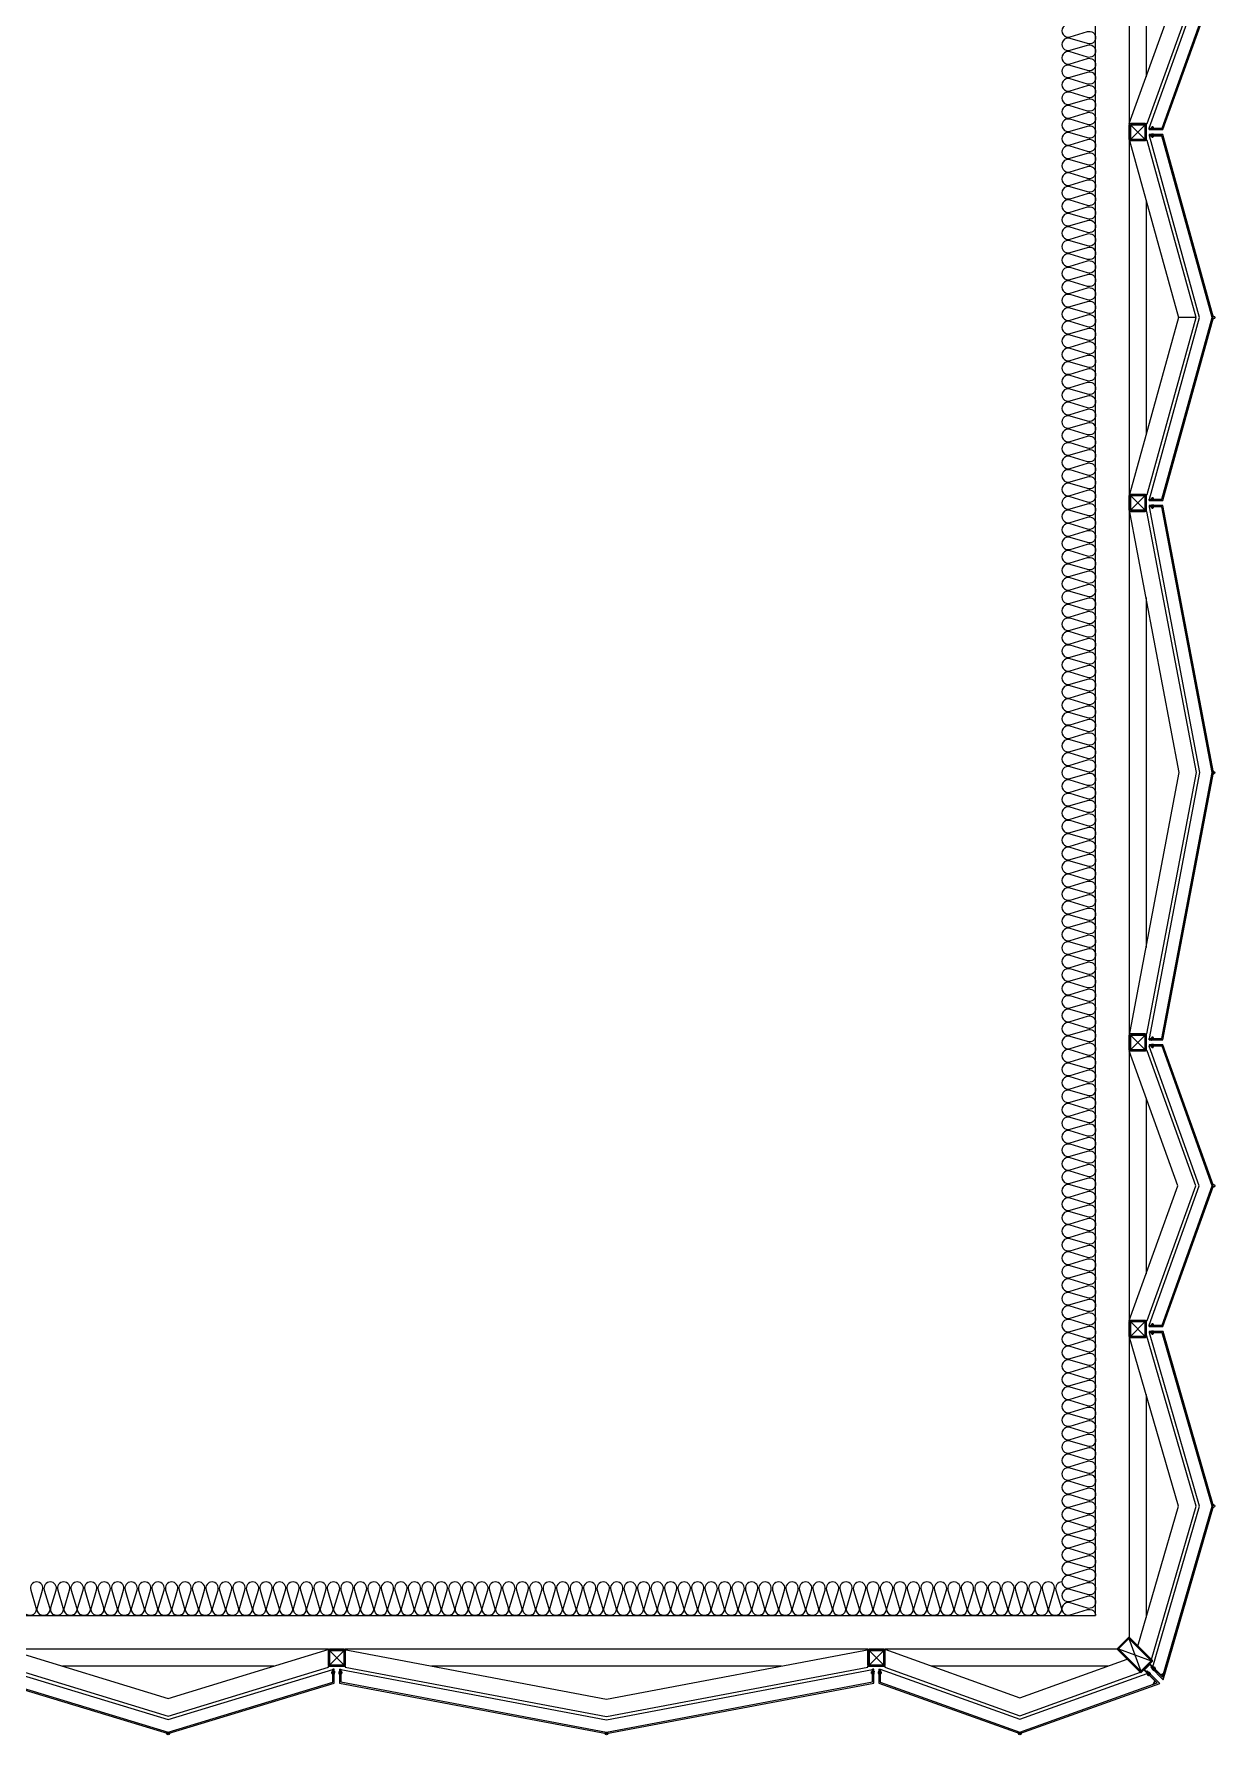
# Model space of a CAD drawing. Header units: millimetres. Extents: x -95754 to 177808, y 34455 to 149960.
# Drawn here: x 174306 to 177808, y 106751 to 111796 of the extents above; entities that cross this region are included whole.
import ezdxf

# ---------------------------------------------------------------- set-up
doc = ezdxf.new("R2010")
doc.units = ezdxf.units.MM
doc.header["$LTSCALE"] = 300
doc.linetypes.add('HID', pattern=[2.8, 1.8, -1])
for name, color, linetype in [('6FIN', 6, 'Continuous'), ('A-ELE', 7, 'Continuous'), ('A-하지철물', 55, 'Continuous'), ('alucobond', 4, 'Continuous'), ('ISL', 251, 'Continuous'), ('mold', 4, 'Continuous'), ('SHEET', 6, 'Continuous')]:
    doc.layers.add(name, color=color, linetype=linetype)
doc.layers.add('PIPE', color=3, linetype='Continuous', lineweight=5)

# ---------------------------------------------------------------- blocks, each defined once
blk = doc.blocks.new('EX-850-1')
at = {"layer": '6FIN', "elevation": 0}
for points in [[(3.2, 204.1), (46.8, 204.1, 0.414214), (50, 207.3), (50, 250.9, 0.414214), (46.8, 254.1), (3.2, 254.1, 0.414214), (0, 250.9), (0, 207.3, 0.414214)], [(896.8, 204.1), (853.2, 204.1, -0.414214), (850, 207.3), (850, 250.9, -0.414214), (853.2, 254.1), (896.8, 254.1, -0.414214), (900, 250.9), (900, 207.3, -0.414214)]]:
    blk.add_lwpolyline(points, format="xyb", close=True, dxfattribs=at)
at = {"layer": 'A-하지철물'}
for p, q in [((850, 254.1), (50, 254.1)), ((710.9, 204.1), (189.1, 204.1))]:
    blk.add_line(p, q, dxfattribs=at)
at = {"layer": 'A-하지철물', "elevation": 0}
for points in [[(49.9, 254.1), (450, 110.3), (850.1, 254.1)], [(50, 204.1), (50, 200.9), (450, 57.2), (850, 200.9), (850, 204.1)]]:
    blk.add_lwpolyline(points, dxfattribs=at)
at = {"layer": 'A-하지철물'}
blk.add_circle((450, 4.1), 4.07, dxfattribs=at)
at = {"layer": 'alucobond', "color": 251, "linetype": 'HID', "ltscale": 10}
for p, q in [((30.2, 185.1), (41.5, 185.1)), ((31.5, 182.4), (31.5, 187.8)), ((31.5, 186.6), (39.5, 186.6)), ((31.5, 183.6), (39.5, 183.6)), ((32, 189.3), (32.5, 189.3)), ((32, 180.9), (32.5, 180.9)), ((32.5, 180.9), (32.5, 189.3)), ((38, 182.7), (38, 187.4)), ((39.5, 182.7), (39.5, 187.4)), ((869.8, 185.1), (858.5, 185.1)), ((860.5, 182.7), (860.5, 187.4)), ((868.5, 186.6), (860.5, 186.6)), ((868.5, 183.6), (860.5, 183.6)), ((862, 182.7), (862, 187.4)), ((867.5, 180.9), (867.5, 189.3)), ((868, 189.3), (867.5, 189.3)), ((868, 180.9), (867.5, 180.9)), ((868.5, 182.4), (868.5, 187.8))]:
    blk.add_line(p, q, dxfattribs=at)
at = {"layer": 'alucobond'}
for p, q in [((32.5, 195.1), (36.5, 195.1)), ((867.5, 195.1), (863.5, 195.1))]:
    blk.add_line(p, q, dxfattribs=at)
at = {"layer": 'alucobond', "color": 251, "linetype": 'HID', "ltscale": 10}
for points in [[(32, 189.3), (31.5, 187.8)], [(32, 180.9), (31.5, 182.4)], [(868, 189.3), (868.5, 187.8)], [(868, 180.9), (868.5, 182.4)]]:
    blk.add_lwpolyline(points, dxfattribs=at)
at = {"layer": 'alucobond', "elevation": 0}
for points in [[(32.5, 195.1), (32.5, 154.1), (450, 4.1), (867.5, 154.1), (867.5, 195.1)], [(36.5, 195.1), (36.5, 156.9), (450, 8.3), (863.5, 156.9), (863.5, 195.1)]]:
    blk.add_lwpolyline(points, dxfattribs=at)
at = {"layer": 'alucobond', "color": 251, "linetype": 'HID', "ltscale": 10, "elevation": 0}
blk.add_lwpolyline([(36.5, 195.1), (450, 46.6), (863.5, 195.1)], dxfattribs=at)
at = {"layer": 'alucobond', "color": 251, "linetype": 'HID', "ltscale": 10}
for points in [[(39.5, 186.6, -0.666667), (39.5, 183.6, -1.5)], [(860.5, 186.6, 0.666667), (860.5, 183.6, 1.5)]]:
    blk.add_lwpolyline(points, format="xyb", dxfattribs=at)
for centre, start, end in [((38.7, 187.4), 0, 180), ((38.7, 182.7), 180, 0), ((861.3, 187.4), 0, 180), ((861.3, 182.7), 180, 0)]:
    blk.add_arc(centre, 0.75, start, end, dxfattribs=at)
at = {"layer": 'mold', "color": 4}
for points in [[(25, 204.1), (25, 202.6)], [(875, 204.1), (875, 202.6)]]:
    blk.add_lwpolyline(points, dxfattribs=at)
at = {"layer": 'SHEET', "color": 8}
for p, q in [((46.8, 250.9), (3.2, 207.3)), ((3.2, 250.9), (46.8, 207.3)), ((853.2, 250.9), (896.8, 207.3)), ((896.8, 250.9), (853.2, 207.3))]:
    blk.add_line(p, q, dxfattribs=at)
at = {"layer": 'SHEET', "color": 8, "elevation": 0}
for points in [[(3.2, 207.3), (46.8, 207.3), (46.8, 250.9), (3.2, 250.9)], [(896.8, 207.3), (853.2, 207.3), (853.2, 250.9), (896.8, 250.9)]]:
    blk.add_lwpolyline(points, close=True, dxfattribs=at)
blk = doc.blocks.new('EX-1100')
at = {"layer": '6FIN', "elevation": 0}
for points in [[(3.2, 204.1), (46.8, 204.1, 0.414214), (50, 207.3), (50, 250.9, 0.414214), (46.8, 254.1), (3.2, 254.1, 0.414214), (0, 250.9), (0, 207.3, 0.414214)], [(1146.8, 204.1), (1103.2, 204.1, -0.414214), (1100, 207.3), (1100, 250.9, -0.414214), (1103.2, 254.1), (1146.8, 254.1, -0.414214), (1150, 250.9), (1150, 207.3, -0.414214)]]:
    blk.add_lwpolyline(points, format="xyb", close=True, dxfattribs=at)
at = {"layer": 'A-하지철물'}
for p, q in [((1100, 254.1), (50, 254.1)), ((923.1, 204.1), (226.9, 204.1)), ((575, 55.9), (575, 107.8))]:
    blk.add_line(p, q, dxfattribs=at)
at = {"layer": 'A-하지철물', "elevation": 0}
blk.add_lwpolyline([(1100, 201.1), (1100, 253), (575, 107.8), (50, 253), (50, 201.1), (575, 55.9)], close=True, dxfattribs=at)
at = {"layer": 'A-하지철물'}
blk.add_circle((575, 4.1), 4.07, dxfattribs=at)
at = {"layer": 'alucobond', "color": 251, "linetype": 'HID', "ltscale": 10}
for p, q in [((30.2, 185.1), (41.5, 185.1)), ((31.5, 182.4), (31.5, 187.8)), ((31.5, 186.6), (39.5, 186.6)), ((31.5, 183.6), (39.5, 183.6)), ((32, 189.3), (32.5, 189.3)), ((32, 180.9), (32.5, 180.9)), ((32.5, 180.9), (32.5, 189.3)), ((38, 182.7), (38, 187.4)), ((39.5, 182.7), (39.5, 187.4)), ((1119.8, 185.1), (1108.5, 185.1)), ((1110.5, 182.7), (1110.5, 187.4)), ((1118.5, 186.6), (1110.5, 186.6)), ((1118.5, 183.6), (1110.5, 183.6)), ((1112, 182.7), (1112, 187.4)), ((1117.5, 180.9), (1117.5, 189.3)), ((1118, 189.3), (1117.5, 189.3)), ((1118, 180.9), (1117.5, 180.9)), ((1118.5, 182.4), (1118.5, 187.8))]:
    blk.add_line(p, q, dxfattribs=at)
at = {"layer": 'alucobond'}
for p, q in [((32.5, 195.1), (36.5, 195.1)), ((1117.5, 195.1), (1113.5, 195.1))]:
    blk.add_line(p, q, dxfattribs=at)
at = {"layer": 'alucobond', "color": 251, "linetype": 'HID', "ltscale": 10, "elevation": 0}
for points in [[(32, 189.3), (31.5, 187.8)], [(32, 180.9), (31.5, 182.4)], [(36.5, 194.5), (575, 45.6), (1113.5, 194.5)], [(1118, 189.3), (1118.5, 187.8)], [(1118, 180.9), (1118.5, 182.4)]]:
    blk.add_lwpolyline(points, dxfattribs=at)
at = {"layer": 'alucobond', "elevation": 0}
for points in [[(32.5, 195.1), (32.5, 154.1), (575, 4.1), (1117.5, 154.1), (1117.5, 195.1)], [(36.5, 195.1), (36.5, 157.1), (575, 8.2), (1113.5, 157.1), (1113.5, 195.1)], [(1113.5, 195.1), (1113.5, 157.2)]]:
    blk.add_lwpolyline(points, dxfattribs=at)
at = {"layer": 'alucobond', "color": 251, "linetype": 'HID', "ltscale": 10, "elevation": 0}
for points in [[(39.5, 186.6, -0.666667), (39.5, 183.6, -1.5)], [(1110.5, 186.6, 0.666667), (1110.5, 183.6, 1.5)]]:
    blk.add_lwpolyline(points, format="xyb", dxfattribs=at)
at = {"layer": 'alucobond', "color": 251, "linetype": 'HID', "ltscale": 10}
for centre, start, end in [((38.7, 187.4), 0, 180), ((38.7, 182.7), 180, 0), ((1111.3, 187.4), 0, 180), ((1111.3, 182.7), 180, 0)]:
    blk.add_arc(centre, 0.75, start, end, dxfattribs=at)
at = {"layer": 'mold', "color": 4, "elevation": 0}
for points in [[(25, 204.1), (25, 202.6)], [(1125, 204.1), (1125, 202.6)]]:
    blk.add_lwpolyline(points, dxfattribs=at)
at = {"layer": 'SHEET', "color": 8}
for p, q in [((46.8, 250.9), (3.2, 207.3)), ((3.2, 250.9), (46.8, 207.3)), ((1103.2, 250.9), (1146.8, 207.3)), ((1146.8, 250.9), (1103.2, 207.3))]:
    blk.add_line(p, q, dxfattribs=at)
at = {"layer": 'SHEET', "color": 8, "elevation": 0}
for points in [[(3.2, 207.3), (46.8, 207.3), (46.8, 250.9), (3.2, 250.9)], [(1146.8, 207.3), (1103.2, 207.3), (1103.2, 250.9), (1146.8, 250.9)]]:
    blk.add_lwpolyline(points, close=True, dxfattribs=at)
blk = doc.blocks.new('EX-1600')
at = {"layer": '6FIN', "elevation": 0}
for points in [[(3.2, 204.1), (46.8, 204.1, 0.414214), (50, 207.3), (50, 250.9, 0.414214), (46.8, 254.1), (3.2, 254.1, 0.414214), (0, 250.9), (0, 207.3, 0.414214)], [(1646.8, 204.1), (1603.2, 204.1, -0.414214), (1600, 207.3), (1600, 250.9, -0.414214), (1603.2, 254.1), (1646.8, 254.1, -0.414214), (1650, 250.9), (1650, 207.3, -0.414214)]]:
    blk.add_lwpolyline(points, format="xyb", close=True, dxfattribs=at)
at = {"layer": 'A-하지철물'}
for p, q in [((1600, 254.1), (50, 254.1)), ((1344, 204.1), (306, 204.1))]:
    blk.add_line(p, q, dxfattribs=at)
at = {"layer": 'A-하지철물', "elevation": 0}
for points in [[(41.9, 254.1), (825, 105.8), (1608.1, 254.1)], [(50, 204.1), (50, 201.6), (825, 55), (1600, 201.6), (1600, 204.1)]]:
    blk.add_lwpolyline(points, dxfattribs=at)
at = {"layer": 'A-하지철물'}
blk.add_circle((825, 4.1), 4.07, dxfattribs=at)
at = {"layer": 'alucobond', "color": 251, "linetype": 'HID', "ltscale": 10}
for p, q in [((30.2, 185.1), (41.5, 185.1)), ((31.5, 182.4), (31.5, 187.8)), ((31.5, 186.6), (39.5, 186.6)), ((31.5, 183.6), (39.5, 183.6)), ((32, 189.3), (32.5, 189.3)), ((32, 180.9), (32.5, 180.9)), ((32.5, 180.9), (32.5, 189.3)), ((38, 182.7), (38, 187.4)), ((39.5, 182.7), (39.5, 187.4)), ((1619.8, 185.1), (1608.5, 185.1)), ((1610.5, 182.7), (1610.5, 187.4)), ((1618.5, 186.6), (1610.5, 186.6)), ((1618.5, 183.6), (1610.5, 183.6)), ((1612, 182.7), (1612, 187.4)), ((1617.5, 180.9), (1617.5, 189.3)), ((1618, 189.3), (1617.5, 189.3)), ((1618, 180.9), (1617.5, 180.9)), ((1618.5, 182.4), (1618.5, 187.8))]:
    blk.add_line(p, q, dxfattribs=at)
at = {"layer": 'alucobond'}
for p, q in [((32.5, 195.1), (36.5, 195.1)), ((1617.5, 195.1), (1613.5, 195.1))]:
    blk.add_line(p, q, dxfattribs=at)
at = {"layer": 'alucobond', "color": 251, "linetype": 'HID', "ltscale": 10}
for points in [[(32, 189.3), (31.5, 187.8)], [(32, 180.9), (31.5, 182.4)]]:
    blk.add_lwpolyline(points, dxfattribs=at)
at = {"layer": 'alucobond', "elevation": 0}
for points in [[(32.5, 195.1), (32.5, 154.1), (825, 4.1), (1617.5, 154.1), (1617.5, 195.1)], [(36.5, 195.1), (36.5, 157.4), (825, 8.1), (1613.5, 157.4), (1613.5, 195.1)]]:
    blk.add_lwpolyline(points, dxfattribs=at)
at = {"layer": 'alucobond', "color": 251, "linetype": 'HID', "ltscale": 10, "elevation": 0}
for points in [[(36.5, 194), (825, 44.8), (1613.5, 194)], [(1618, 189.3), (1618.5, 187.8)], [(1618, 180.9), (1618.5, 182.4)]]:
    blk.add_lwpolyline(points, dxfattribs=at)
at = {"layer": 'alucobond', "color": 251, "linetype": 'HID', "ltscale": 10}
blk.add_lwpolyline([(39.5, 186.6, -0.666667), (39.5, 183.6, -1.5)], format="xyb", dxfattribs=at)
at = {"layer": 'alucobond', "color": 251, "linetype": 'HID', "ltscale": 10, "elevation": 0}
blk.add_lwpolyline([(1610.5, 186.6, 0.666667), (1610.5, 183.6, 1.5)], format="xyb", dxfattribs=at)
at = {"layer": 'alucobond', "color": 251, "linetype": 'HID', "ltscale": 10}
for centre, start, end in [((38.7, 187.4), 0, 180), ((38.7, 182.7), 180, 0), ((1611.3, 187.4), 0, 180), ((1611.3, 182.7), 180, 0)]:
    blk.add_arc(centre, 0.75, start, end, dxfattribs=at)
at = {"layer": 'mold', "color": 4}
blk.add_lwpolyline([(25, 204.1), (25, 202.6)], dxfattribs=at)
at = {"layer": 'mold', "color": 4, "elevation": 0}
blk.add_lwpolyline([(1625, 204.1), (1625, 202.6)], dxfattribs=at)
at = {"layer": 'SHEET', "color": 8}
for p, q in [((46.8, 250.9), (3.2, 207.3)), ((3.2, 250.9), (46.8, 207.3)), ((1603.2, 250.9), (1646.8, 207.3)), ((1646.8, 250.9), (1603.2, 207.3))]:
    blk.add_line(p, q, dxfattribs=at)
at = {"layer": 'SHEET', "color": 8, "elevation": 0}
for points in [[(3.2, 207.3), (46.8, 207.3), (46.8, 250.9), (3.2, 250.9)], [(1646.8, 207.3), (1603.2, 207.3), (1603.2, 250.9), (1646.8, 250.9)]]:
    blk.add_lwpolyline(points, close=True, dxfattribs=at)
blk = doc.blocks.new('A$C826ebeea')
at = {"layer": '6FIN', "elevation": 0}
for points in [[(825, 1225.9), (825, 1182.3, -0.414214), (821.8, 1179.1), (778.2, 1179.1, -0.414214), (775, 1182.3), (775, 1225.9, -0.414214), (778.2, 1229.1), (821.8, 1229.1, -0.414214)], [(3.2, 204.1), (46.8, 204.1, 0.414214), (50, 207.3), (50, 250.9, 0.414214), (46.8, 254.1), (3.2, 254.1, 0.414214), (0, 250.9), (0, 207.3, 0.414214)], [(842.3, 217.6), (811.4, 186.8, -0.414214), (806.9, 186.8), (740.7, 253, -0.414214), (740.7, 257.5), (771.5, 288.4, -0.414214), (776.1, 288.4), (842.3, 222.2, -0.414214)]]:
    blk.add_lwpolyline(points, format="xyb", close=True, dxfattribs=at)
at = {"layer": 'A-하지철물'}
for p, q in [((775, 1179.1), (775, 289.1)), ((825, 1009.9), (825, 348.3)), ((740, 254.1), (50, 254.1)), ((710.9, 204.1), (189.1, 204.1))]:
    blk.add_line(p, q, dxfattribs=at)
at = {"layer": 'A-하지철물', "elevation": 0}
for points in [[(800.5, 263.9), (920.9, 679.1), (775, 1182.4)], [(840.9, 223.5), (972.9, 679.1), (824.9, 1189.8)], [(49.9, 254.1), (450, 110.3), (768.8, 224.9)], [(50, 204.1), (50, 200.9), (450, 57.2), (808.4, 186)]]:
    blk.add_lwpolyline(points, dxfattribs=at)
at = {"layer": 'A-하지철물'}
for centre in [(1025, 679.1), (450, 4.1)]:
    blk.add_circle(centre, 4.07, dxfattribs=at)
at = {"layer": 'alucobond'}
for p, q in [((833.9, 1196.6), (833.9, 1192.6)), ((32.5, 195.1), (36.5, 195.1))]:
    blk.add_line(p, q, dxfattribs=at)
at = {"layer": 'alucobond', "color": 251, "linetype": 'HID', "ltscale": 10}
for p, q in [((839.8, 1197.1), (839.8, 1196.6)), ((848.2, 1196.6), (839.8, 1196.6)), ((846.7, 1197.6), (841.3, 1197.6)), ((846.4, 1191.1), (841.6, 1191.1)), ((846.4, 1189.6), (841.6, 1189.6)), ((842.5, 1197.6), (842.5, 1189.6)), ((844, 1198.9), (844, 1187.5)), ((845.5, 1197.6), (845.5, 1189.6)), ((848.2, 1197.1), (848.2, 1196.6)), ((30.2, 185.1), (41.5, 185.1)), ((31.5, 182.4), (31.5, 187.8)), ((31.5, 186.6), (39.5, 186.6)), ((31.5, 183.6), (39.5, 183.6)), ((32, 189.3), (32.5, 189.3)), ((32, 180.9), (32.5, 180.9)), ((32.5, 180.9), (32.5, 189.3)), ((38, 182.7), (38, 187.4)), ((39.5, 182.7), (39.5, 187.4)), ((831.7, 176.9), (828.4, 180.2)), ((836.6, 185.1), (828.6, 177.1)), ((834.6, 185.3), (829, 179.6)), ((832.8, 177.9), (829.4, 181.3)), ((836.7, 183.1), (831.1, 177.5)), ((832.4, 186.8), (832, 186.5)), ((837.9, 180.5), (832, 186.5)), ((837.6, 182.3), (833.8, 186.1)), ((838.3, 180.9), (837.9, 180.5)), ((842.3, 196.7), (842.6, 197.1)), ((848.6, 191.1), (842.6, 197.1)), ((846.8, 191.5), (843, 195.3)), ((843.8, 194.4), (849.5, 200.1)), ((844, 192.5), (852, 200.5)), ((845.9, 192.3), (851.6, 198)), ((851.1, 196.3), (847.8, 199.7)), ((848.2, 190.8), (848.6, 191.1)), ((852.2, 197.4), (848.9, 200.7))]:
    blk.add_line(p, q, dxfattribs=at)
at = {"layer": 'alucobond', "elevation": 0}
for points in [[(841.3, 204), (838.5, 201.2), (875.7, 164), (1025, 679.1), (875, 1196.6), (833.9, 1196.6)], [(841.3, 204), (873.7, 171.6), (1020.8, 679.1), (872, 1192.6), (833.9, 1192.6)], [(32.5, 195.1), (32.5, 154.1), (450, 4.1), (865.2, 153.2), (827.9, 190.6), (825, 187.8)], [(36.5, 195.1), (36.5, 156.9), (450, 8.3), (857.9, 154.9), (825, 187.8)]]:
    blk.add_lwpolyline(points, dxfattribs=at)
at = {"layer": 'alucobond', "color": 251, "linetype": 'HID', "ltscale": 10, "elevation": 0}
for points in [[(845.2, 202.3), (983.4, 679.1), (834.5, 1192.6)], [(839.8, 1197.1), (841.3, 1197.6)], [(848.2, 1197.1), (846.7, 1197.6)], [(32, 189.3), (31.5, 187.8)], [(32, 180.9), (31.5, 182.4)], [(36.5, 195.1), (450, 46.6), (828.2, 182.5)], [(832.4, 186.8), (833.8, 186.1)], [(838.3, 180.9), (837.6, 182.3)], [(842.3, 196.7), (843, 195.3)], [(848.2, 190.8), (846.8, 191.5)]]:
    blk.add_lwpolyline(points, dxfattribs=at)
for points in [[(842.5, 1189.6, 0.666667), (845.5, 1189.6, 1.5)], [(39.5, 186.6, -0.666667), (39.5, 183.6, -1.5)], [(829, 179.6, 0.666667), (831.1, 177.5, 1.5)], [(849.5, 200.1, -0.666667), (851.6, 198, -1.5)]]:
    blk.add_lwpolyline(points, format="xyb", dxfattribs=at)
at = {"layer": 'alucobond', "elevation": 0}
for points in [[(826.8, 202.2), (827.9, 201.2), (819.8, 193), (852.1, 160.7), (847, 149.9), (845.6, 150.5), (850.3, 160.4), (817.6, 193)], [(826.8, 202.2), (827.9, 201.2), (836, 209.3), (868.3, 177), (879.2, 182.1), (878.6, 183.5), (868.7, 178.8), (836, 211.4)]]:
    blk.add_lwpolyline(points, close=True, dxfattribs=at)
at = {"layer": 'alucobond', "color": 251, "linetype": 'HID', "ltscale": 10}
for centre, start, end in [((841.6, 1190.3), 90, 270), ((846.4, 1190.3), 270, 90), ((38.7, 187.4), 0, 180), ((38.7, 182.7), 180, 0), ((828.9, 180.7), 45, 225), ((832.2, 177.4), 225, 45), ((848.3, 200.2), 45, 225), ((851.7, 196.8), 225, 45)]:
    blk.add_arc(centre, 0.75, start, end, dxfattribs=at)
at = {"layer": 'mold', "color": 4, "elevation": 0}
for points in [[(825, 1204.1), (826.5, 1204.1)], [(25, 204.1), (25, 202.6)]]:
    blk.add_lwpolyline(points, dxfattribs=at)
at = {"layer": 'PIPE', "color": 1}
for p, q in [((743, 255.3), (840, 219.9)), ((743, 255.3), (840, 219.9)), ((773.8, 286.1), (809.2, 189.1)), ((773.8, 286.1), (809.2, 189.1)), ((806.9, 186.8), (809.2, 184.6)), ((811.4, 186.8), (809.2, 184.6))]:
    blk.add_line(p, q, dxfattribs=at)
at = {"layer": 'PIPE', "elevation": 0}
blk.add_lwpolyline([(811.4, 186.8), (842.3, 217.6, 0.414214), (842.3, 222.2), (776.1, 288.4, 0.414214), (771.5, 288.4), (740.7, 257.5, 0.414214), (740.7, 253), (806.9, 186.8, 0.414214)], format="xyb", close=True, dxfattribs=at)
blk.add_lwpolyline([(809.2, 189.1), (840, 219.9), (773.8, 286.1), (743, 255.3)], close=True, dxfattribs=at)
at = {"layer": 'SHEET', "color": 8}
for p, q in [((778.2, 1182.3), (821.8, 1225.9)), ((778.2, 1225.9), (821.8, 1182.3)), ((46.8, 250.9), (3.2, 207.3)), ((3.2, 250.9), (46.8, 207.3))]:
    blk.add_line(p, q, dxfattribs=at)
at = {"layer": 'SHEET', "color": 8, "elevation": 0}
for points in [[(821.8, 1225.9), (821.8, 1182.3), (778.2, 1182.3), (778.2, 1225.9)], [(840, 219.9), (809.2, 189.1), (743, 255.3), (773.8, 286.1)], [(3.2, 207.3), (46.8, 207.3), (46.8, 250.9), (3.2, 250.9)]]:
    blk.add_lwpolyline(points, close=True, dxfattribs=at)
blk = doc.blocks.new('EX-1000')
at = {"layer": '6FIN', "elevation": 0}
for points in [[(3.2, 204.1), (46.8, 204.1, 0.414214), (50, 207.3), (50, 250.9, 0.414214), (46.8, 254.1), (3.2, 254.1, 0.414214), (0, 250.9), (0, 207.3, 0.414214)], [(1046.8, 204.1), (1003.2, 204.1, -0.414214), (1000, 207.3), (1000, 250.9, -0.414214), (1003.2, 254.1), (1046.8, 254.1, -0.414214), (1050, 250.9), (1050, 207.3, -0.414214)]]:
    blk.add_lwpolyline(points, format="xyb", close=True, dxfattribs=at)
at = {"layer": 'A-하지철물'}
for p, q in [((1000, 254.1), (50, 254.1)), ((838.4, 204.1), (211.6, 204.1))]:
    blk.add_line(p, q, dxfattribs=at)
at = {"layer": 'A-하지철물', "elevation": 0}
for points in [[(47.4, 254.1), (525, 108.6), (1002.6, 254.1)], [(50, 204.1), (50, 201), (525, 56.3), (1000, 201), (1000, 204.1)]]:
    blk.add_lwpolyline(points, dxfattribs=at)
at = {"layer": 'A-하지철물'}
blk.add_circle((525, 4.1), 4.07, dxfattribs=at)
at = {"layer": 'alucobond', "color": 251, "linetype": 'HID', "ltscale": 10}
for p, q in [((30.2, 185.1), (41.5, 185.1)), ((31.5, 182.4), (31.5, 187.8)), ((31.5, 186.6), (39.5, 186.6)), ((31.5, 183.6), (39.5, 183.6)), ((32, 189.3), (32.5, 189.3)), ((32, 180.9), (32.5, 180.9)), ((32.5, 180.9), (32.5, 189.3)), ((38, 182.7), (38, 187.4)), ((39.5, 182.7), (39.5, 187.4)), ((1019.8, 185.1), (1008.5, 185.1)), ((1010.5, 182.7), (1010.5, 187.4)), ((1018.5, 186.6), (1010.5, 186.6)), ((1018.5, 183.6), (1010.5, 183.6)), ((1012, 182.7), (1012, 187.4)), ((1017.5, 180.9), (1017.5, 189.3)), ((1018, 189.3), (1017.5, 189.3)), ((1018, 180.9), (1017.5, 180.9)), ((1018.5, 182.4), (1018.5, 187.8))]:
    blk.add_line(p, q, dxfattribs=at)
at = {"layer": 'alucobond'}
for p, q in [((32.5, 195.1), (36.5, 195.1)), ((1017.5, 195.1), (1013.5, 195.1))]:
    blk.add_line(p, q, dxfattribs=at)
at = {"layer": 'alucobond', "color": 251, "linetype": 'HID', "ltscale": 10, "elevation": 0}
for points in [[(32, 189.3), (31.5, 187.8)], [(32, 180.9), (31.5, 182.4)], [(36.5, 194.7), (525, 45.9), (1013.5, 194.7)], [(1018, 189.3), (1018.5, 187.8)], [(1018, 180.9), (1018.5, 182.4)]]:
    blk.add_lwpolyline(points, dxfattribs=at)
at = {"layer": 'alucobond', "elevation": 0}
for points in [[(32.5, 195.1), (32.5, 154.1), (525, 4.1), (1017.5, 154.1), (1017.5, 195.1)], [(36.5, 195.1), (36.5, 157), (525, 8.3), (1013.5, 157), (1013.5, 195.1)], [(1013.5, 195.1), (1013.5, 157.2)]]:
    blk.add_lwpolyline(points, dxfattribs=at)
at = {"layer": 'alucobond', "color": 251, "linetype": 'HID', "ltscale": 10, "elevation": 0}
for points in [[(39.5, 186.6, -0.666667), (39.5, 183.6, -1.5)], [(1010.5, 186.6, 0.666667), (1010.5, 183.6, 1.5)]]:
    blk.add_lwpolyline(points, format="xyb", dxfattribs=at)
at = {"layer": 'alucobond', "color": 251, "linetype": 'HID', "ltscale": 10}
for centre, start, end in [((38.7, 187.4), 0, 180), ((38.7, 182.7), 180, 0), ((1011.3, 187.4), 0, 180), ((1011.3, 182.7), 180, 0)]:
    blk.add_arc(centre, 0.75, start, end, dxfattribs=at)
at = {"layer": 'mold', "color": 4, "elevation": 0}
for points in [[(25, 204.1), (25, 202.6)], [(1025, 204.1), (1025, 202.6)]]:
    blk.add_lwpolyline(points, dxfattribs=at)
at = {"layer": 'SHEET', "color": 8}
for p, q in [((46.8, 250.9), (3.2, 207.3)), ((3.2, 250.9), (46.8, 207.3)), ((1003.2, 250.9), (1046.8, 207.3)), ((1046.8, 250.9), (1003.2, 207.3))]:
    blk.add_line(p, q, dxfattribs=at)
at = {"layer": 'SHEET', "color": 8, "elevation": 0}
for points in [[(3.2, 207.3), (46.8, 207.3), (46.8, 250.9), (3.2, 250.9)], [(1046.8, 207.3), (1003.2, 207.3), (1003.2, 250.9), (1046.8, 250.9)]]:
    blk.add_lwpolyline(points, close=True, dxfattribs=at)

msp = doc.modelspace()

# ---------------------------------------------------------------- linework, layer by layer
at = {"layer": 'ISL', "elevation": 0}
msp.add_lwpolyline([(170653.6, 107105), (177453.6, 107105), (177453.6, 135425), (177353.6, 135425)], dxfattribs=at)
for points in [[(177377.8, 111822.7, 1.372593), (177377.8, 111787.3), (177429.3, 111802.7, -0.509267), (177453.6, 111785, -0.509267), (177429.3, 111767.3), (177377.8, 111782.7, 1.372593), (177377.8, 111747.3), (177429.3, 111762.7, -0.509267), (177453.6, 111745, -0.509267), (177429.3, 111727.3), (177377.8, 111742.7, 1.372593), (177377.8, 111707.3), (177429.3, 111722.7, -0.509267), (177453.6, 111705, -0.509267), (177429.3, 111687.3), (177377.8, 111702.7, 1.372593), (177377.8, 111667.3), (177429.3, 111682.7, -0.509267), (177453.6, 111665, -0.509267), (177429.3, 111647.3), (177377.8, 111662.7, 1.372593), (177377.8, 111627.3), (177429.3, 111642.7, -0.509267), (177453.6, 111625, -0.509267), (177429.3, 111607.3), (177377.8, 111622.7, 1.372593), (177377.8, 111587.3), (177429.3, 111602.7, -0.509267), (177453.6, 111585, -0.509267), (177429.3, 111567.3), (177377.8, 111582.7, 1.372593), (177377.8, 111547.3), (177429.3, 111562.7, -0.509267), (177453.6, 111545, -0.509267), (177429.3, 111527.3), (177377.8, 111542.7, 1.372593), (177377.8, 111507.3), (177429.3, 111522.7, -0.509267), (177453.6, 111505, -0.509267), (177429.3, 111487.3), (177377.8, 111502.7, 1.372593), (177377.8, 111467.3), (177429.3, 111482.7, -0.509267), (177453.6, 111465, -0.509267), (177429.3, 111447.3), (177377.8, 111462.7, 1.372593), (177377.8, 111427.3), (177429.3, 111442.7, -0.509267), (177453.6, 111425, -0.509267), (177429.3, 111407.3), (177377.8, 111422.7, 1.372593), (177377.8, 111387.3), (177429.3, 111402.7, -0.509267), (177453.6, 111385, -0.509267), (177429.3, 111367.3), (177377.8, 111382.7, 1.372593), (177377.8, 111347.3), (177429.3, 111362.7, -0.509267), (177453.6, 111345, -0.509267), (177429.3, 111327.3), (177377.8, 111342.7, 1.372593), (177377.8, 111307.3), (177429.3, 111322.7, -0.509267), (177453.6, 111305, -0.509267), (177429.3, 111287.3), (177377.8, 111302.7, 1.372593), (177377.8, 111267.3), (177429.3, 111282.7, -0.509267), (177453.6, 111265, -0.509267), (177429.3, 111247.3), (177377.8, 111262.7, 1.372593), (177377.8, 111227.3), (177429.3, 111242.7, -0.509267), (177453.6, 111225, -0.509267), (177429.3, 111207.3), (177377.8, 111222.7, 1.372593), (177377.8, 111187.3), (177429.3, 111202.7, -0.509267), (177453.6, 111185, -0.509267), (177429.3, 111167.3), (177377.8, 111182.7, 1.372593), (177377.8, 111147.3), (177429.3, 111162.7, -0.509267), (177453.6, 111145, -0.509267), (177429.3, 111127.3), (177377.8, 111142.7, 1.372593), (177377.8, 111107.3), (177429.3, 111122.7, -0.509267), (177453.6, 111105, -0.509267), (177429.3, 111087.3), (177377.8, 111102.7, 1.372593), (177377.8, 111067.3), (177429.3, 111082.7, -0.509267), (177453.6, 111065, -0.509267), (177429.3, 111047.3), (177377.8, 111062.7, 1.372593), (177377.8, 111027.3), (177429.3, 111042.7, -0.509267), (177453.6, 111025, -0.509267), (177429.3, 111007.3), (177377.8, 111022.7, 1.372593), (177377.8, 110987.3), (177429.3, 111002.7, -0.509267), (177453.6, 110985, -0.509267), (177429.3, 110967.3), (177377.8, 110982.7, 1.372593), (177377.8, 110947.3), (177429.3, 110962.7, -0.509267), (177453.6, 110945, -0.509267), (177429.3, 110927.3), (177377.8, 110942.7, 1.372593), (177377.8, 110907.3), (177429.3, 110922.7, -0.509267), (177453.6, 110905, -0.509267), (177429.3, 110887.3), (177377.8, 110902.7, 1.372593), (177377.8, 110867.3), (177429.3, 110882.7, -0.509267), (177453.6, 110865, -0.509267), (177429.3, 110847.3), (177377.8, 110862.7, 1.372593), (177377.8, 110827.3), (177429.3, 110842.7, -0.509267), (177453.6, 110825, -0.509267), (177429.3, 110807.3), (177377.8, 110822.7, 1.372593), (177377.8, 110787.3), (177429.3, 110802.7, -0.509267), (177453.6, 110785, -0.509267), (177429.3, 110767.3), (177377.8, 110782.7, 1.372593), (177377.8, 110747.3), (177429.3, 110762.7, -0.509267), (177453.6, 110745, -0.509267), (177429.3, 110727.3), (177377.8, 110742.7, 1.372593), (177377.8, 110707.3), (177429.3, 110722.7, -0.509267), (177453.6, 110705, -0.509267), (177429.3, 110687.3), (177377.8, 110702.7, 1.372593), (177377.8, 110667.3), (177429.3, 110682.7, -0.509267), (177453.6, 110665, -0.509267), (177429.3, 110647.3), (177377.8, 110662.7, 1.372593), (177377.8, 110627.3), (177429.3, 110642.7, -0.509267), (177453.6, 110625, -0.509267), (177429.3, 110607.3), (177377.8, 110622.7, 1.372593), (177377.8, 110587.3), (177429.3, 110602.7, -0.509267), (177453.6, 110585, -0.509267), (177429.3, 110567.3), (177377.8, 110582.7, 1.372593), (177377.8, 110547.3), (177429.3, 110562.7, -0.509267), (177453.6, 110545, -0.509267), (177429.3, 110527.3), (177377.8, 110542.7, 1.372593), (177377.8, 110507.3), (177429.3, 110522.7, -0.509267), (177453.6, 110505, -0.509267), (177429.3, 110487.3), (177377.8, 110502.7, 1.372593), (177377.8, 110467.3), (177429.3, 110482.7, -0.509267), (177453.6, 110465, -0.509267), (177429.3, 110447.3), (177377.8, 110462.7, 1.372593), (177377.8, 110427.3), (177429.3, 110442.7, -0.509267), (177453.6, 110425, -0.509267), (177429.3, 110407.3), (177377.8, 110422.7, 1.372593), (177377.8, 110387.3), (177429.3, 110402.7, -0.509267), (177453.6, 110385, -0.509267), (177429.3, 110367.3), (177377.8, 110382.7, 1.372593), (177377.8, 110347.3), (177429.3, 110362.7, -0.509267), (177453.6, 110345, -0.509267), (177429.3, 110327.3), (177377.8, 110342.7, 1.372593), (177377.8, 110307.3), (177429.3, 110322.7, -0.509267), (177453.6, 110305, -0.509267), (177429.3, 110287.3), (177377.8, 110302.7, 1.372593), (177377.8, 110267.3), (177429.3, 110282.7, -0.509267), (177453.6, 110265, -0.509267), (177429.3, 110247.3), (177377.8, 110262.7, 1.372593), (177377.8, 110227.3), (177429.3, 110242.7, -0.509267), (177453.6, 110225, -0.509267), (177429.3, 110207.3), (177377.8, 110222.7, 1.372593), (177377.8, 110187.3), (177429.3, 110202.7, -0.509267), (177453.6, 110185, -0.509267), (177429.3, 110167.3), (177377.8, 110182.7, 1.372593), (177377.8, 110147.3), (177429.3, 110162.7, -0.509267), (177453.6, 110145, -0.509267), (177429.3, 110127.3), (177377.8, 110142.7, 1.372593), (177377.8, 110107.3), (177429.3, 110122.7, -0.509267), (177453.6, 110105, -0.509267), (177429.3, 110087.3), (177377.8, 110102.7, 1.372593), (177377.8, 110067.3), (177429.3, 110082.7, -0.509267), (177453.6, 110065, -0.509267), (177429.3, 110047.3), (177377.8, 110062.7, 1.372593), (177377.8, 110027.3), (177429.3, 110042.7, -0.509267), (177453.6, 110025, -0.509267), (177429.3, 110007.3), (177377.8, 110022.7, 1.372593), (177377.8, 109987.3), (177429.3, 110002.7, -0.509267), (177453.6, 109985, -0.509267), (177429.3, 109967.3), (177377.8, 109982.7, 1.372593), (177377.8, 109947.3), (177429.3, 109962.7, -0.509267), (177453.6, 109945, -0.509267), (177429.3, 109927.3), (177377.8, 109942.7, 1.372593), (177377.8, 109907.3), (177429.3, 109922.7, -0.509267), (177453.6, 109905, -0.509267), (177429.3, 109887.3), (177377.8, 109902.7, 1.372593), (177377.8, 109867.3), (177429.3, 109882.7, -0.509267), (177453.6, 109865, -0.509267), (177429.3, 109847.3), (177377.8, 109862.7, 1.372593), (177377.8, 109827.3), (177429.3, 109842.7, -0.509267), (177453.6, 109825, -0.509267), (177429.3, 109807.3), (177377.8, 109822.7, 1.372593), (177377.8, 109787.3), (177429.3, 109802.7, -0.509267), (177453.6, 109785, -0.509267), (177429.3, 109767.3), (177377.8, 109782.7, 1.372593), (177377.8, 109747.3), (177429.3, 109762.7, -0.509267), (177453.6, 109745, -0.509267), (177429.3, 109727.3), (177377.8, 109742.7, 1.372593), (177377.8, 109707.3), (177429.3, 109722.7, -0.509267), (177453.6, 109705, -0.509267), (177429.3, 109687.3), (177377.8, 109702.7, 1.372593), (177377.8, 109667.3), (177429.3, 109682.7, -0.509267), (177453.6, 109665, -0.509267), (177429.3, 109647.3), (177377.8, 109662.7, 1.372593), (177377.8, 109627.3), (177429.3, 109642.7, -0.509267), (177453.6, 109625, -0.509267), (177429.3, 109607.3), (177377.8, 109622.7, 1.372593), (177377.8, 109587.3), (177429.3, 109602.7, -0.509267), (177453.6, 109585, -0.509267), (177429.3, 109567.3), (177377.8, 109582.7, 1.372593), (177377.8, 109547.3), (177429.3, 109562.7, -0.509267), (177453.6, 109545, -0.509267), (177429.3, 109527.3), (177377.8, 109542.7, 1.372593), (177377.8, 109507.3), (177429.3, 109522.7, -0.509267), (177453.6, 109505, -0.509267), (177429.3, 109487.3), (177377.8, 109502.7, 1.372593), (177377.8, 109467.3), (177429.3, 109482.7, -0.509267), (177453.6, 109465, -0.509267), (177429.3, 109447.3), (177377.8, 109462.7, 1.372593), (177377.8, 109427.3), (177429.3, 109442.7, -0.509267), (177453.6, 109425, -0.509267), (177429.3, 109407.3), (177377.8, 109422.7, 1.372593), (177377.8, 109387.3), (177429.3, 109402.7, -0.509267), (177453.6, 109385, -0.509267), (177429.3, 109367.3), (177377.8, 109382.7, 1.372593), (177377.8, 109347.3), (177429.3, 109362.7, -0.509267), (177453.6, 109345, -0.509267), (177429.3, 109327.3), (177377.8, 109342.7, 1.372593), (177377.8, 109307.3), (177429.3, 109322.7, -0.509267), (177453.6, 109305, -0.509267), (177429.3, 109287.3), (177377.8, 109302.7, 1.372593), (177377.8, 109267.3), (177429.3, 109282.7, -0.509267), (177453.6, 109265, -0.509267), (177429.3, 109247.3), (177377.8, 109262.7, 1.372593), (177377.8, 109227.3), (177429.3, 109242.7, -0.509267), (177453.6, 109225, -0.509267), (177429.3, 109207.3), (177377.8, 109222.7, 1.372593), (177377.8, 109187.3), (177429.3, 109202.7, -0.509267), (177453.6, 109185, -0.509267), (177429.3, 109167.3), (177377.8, 109182.7, 1.372593), (177377.8, 109147.3), (177429.3, 109162.7, -0.509267), (177453.6, 109145, -0.509267), (177429.3, 109127.3), (177377.8, 109142.7, 1.372593), (177377.8, 109107.3), (177429.3, 109122.7, -0.509267), (177453.6, 109105, -0.509267), (177429.3, 109087.3), (177377.8, 109102.7, 1.372593), (177377.8, 109067.3), (177429.3, 109082.7, -0.509267), (177453.6, 109065, -0.509267), (177429.3, 109047.3), (177377.8, 109062.7, 1.372593), (177377.8, 109027.3), (177429.3, 109042.7, -0.509267), (177453.6, 109025, -0.509267), (177429.3, 109007.3), (177377.8, 109022.7, 1.372593), (177377.8, 108987.3), (177429.3, 109002.7, -0.509267), (177453.6, 108985, -0.509267), (177429.3, 108967.3), (177377.8, 108982.7, 1.372593), (177377.8, 108947.3), (177429.3, 108962.7, -0.509267), (177453.6, 108945, -0.509267), (177429.3, 108927.3), (177377.8, 108942.7, 1.372593), (177377.8, 108907.3), (177429.3, 108922.7, -0.509267), (177453.6, 108905, -0.509267), (177429.3, 108887.3), (177377.8, 108902.7, 1.372593), (177377.8, 108867.3), (177429.3, 108882.7, -0.509267), (177453.6, 108865, -0.509267), (177429.3, 108847.3), (177377.8, 108862.7, 1.372593), (177377.8, 108827.3), (177429.3, 108842.7, -0.509267), (177453.6, 108825, -0.509267), (177429.3, 108807.3), (177377.8, 108822.7, 1.372593), (177377.8, 108787.3), (177429.3, 108802.7, -0.509267), (177453.6, 108785, -0.509267), (177429.3, 108767.3), (177377.8, 108782.7, 1.372593), (177377.8, 108747.3), (177429.3, 108762.7, -0.509267), (177453.6, 108745, -0.509267), (177429.3, 108727.3), (177377.8, 108742.7, 1.372593), (177377.8, 108707.3), (177429.3, 108722.7, -0.509267), (177453.6, 108705, -0.509267), (177429.3, 108687.3), (177377.8, 108702.7, 1.372593), (177377.8, 108667.3), (177429.3, 108682.7, -0.509267), (177453.6, 108665, -0.509267), (177429.3, 108647.3), (177377.8, 108662.7, 1.372593), (177377.8, 108627.3), (177429.3, 108642.7, -0.509267), (177453.6, 108625, -0.509267), (177429.3, 108607.3), (177377.8, 108622.7, 1.372593), (177377.8, 108587.3), (177429.3, 108602.7, -0.509267), (177453.6, 108585, -0.509267), (177429.3, 108567.3), (177377.8, 108582.7, 1.372593), (177377.8, 108547.3), (177429.3, 108562.7, -0.509267), (177453.6, 108545, -0.509267), (177429.3, 108527.3), (177377.8, 108542.7, 1.372593), (177377.8, 108507.3), (177429.3, 108522.7, -0.509267), (177453.6, 108505, -0.509267), (177429.3, 108487.3), (177377.8, 108502.7, 1.372593), (177377.8, 108467.3), (177429.3, 108482.7, -0.509267), (177453.6, 108465, -0.509267), (177429.3, 108447.3), (177377.8, 108462.7, 1.372593), (177377.8, 108427.3), (177429.3, 108442.7, -0.509267), (177453.6, 108425, -0.509267), (177429.3, 108407.3), (177377.8, 108422.7, 1.372593), (177377.8, 108387.3), (177429.3, 108402.7, -0.509267), (177453.6, 108385, -0.509267), (177429.3, 108367.3), (177377.8, 108382.7, 1.372593), (177377.8, 108347.3), (177429.3, 108362.7, -0.509267), (177453.6, 108345, -0.509267), (177429.3, 108327.3), (177377.8, 108342.7, 1.372593), (177377.8, 108307.3), (177429.3, 108322.7, -0.509267), (177453.6, 108305, -0.509267), (177429.3, 108287.3), (177377.8, 108302.7, 1.372593), (177377.8, 108267.3), (177429.3, 108282.7, -0.509267), (177453.6, 108265, -0.509267), (177429.3, 108247.3), (177377.8, 108262.7, 1.372593), (177377.8, 108227.3), (177429.3, 108242.7, -0.509267), (177453.6, 108225, -0.509267), (177429.3, 108207.3), (177377.8, 108222.7, 1.372593), (177377.8, 108187.3), (177429.3, 108202.7, -0.509267), (177453.6, 108185, -0.509267), (177429.3, 108167.3), (177377.8, 108182.7, 1.372593), (177377.8, 108147.3), (177429.3, 108162.7, -0.509267), (177453.6, 108145, -0.509267), (177429.3, 108127.3), (177377.8, 108142.7, 1.372593), (177377.8, 108107.3), (177429.3, 108122.7, -0.509267), (177453.6, 108105, -0.509267), (177429.3, 108087.3), (177377.8, 108102.7, 1.372593), (177377.8, 108067.3), (177429.3, 108082.7, -0.509267), (177453.6, 108065, -0.509267), (177429.3, 108047.3), (177377.8, 108062.7, 1.372593), (177377.8, 108027.3), (177429.3, 108042.7, -0.509267), (177453.6, 108025, -0.509267), (177429.3, 108007.3), (177377.8, 108022.7, 1.372593), (177377.8, 107987.3), (177429.3, 108002.7, -0.509267), (177453.6, 107985, -0.509267), (177429.3, 107967.3), (177377.8, 107982.7, 1.372593), (177377.8, 107947.3), (177429.3, 107962.7, -0.509267), (177453.6, 107945, -0.509267), (177429.3, 107927.3), (177377.8, 107942.7, 1.372593), (177377.8, 107907.3), (177429.3, 107922.7, -0.509267), (177453.6, 107905, -0.509267), (177429.3, 107887.3), (177377.8, 107902.7, 1.372593), (177377.8, 107867.3), (177429.3, 107882.7, -0.509267), (177453.6, 107865, -0.509267), (177429.3, 107847.3), (177377.8, 107862.7, 1.372593), (177377.8, 107827.3), (177429.3, 107842.7, -0.509267), (177453.6, 107825, -0.509267), (177429.3, 107807.3), (177377.8, 107822.7, 1.372593), (177377.8, 107787.3), (177429.3, 107802.7, -0.509267), (177453.6, 107785, -0.509267), (177429.3, 107767.3), (177377.8, 107782.7, 1.372593), (177377.8, 107747.3), (177429.3, 107762.7, -0.509267), (177453.6, 107745, -0.509267), (177429.3, 107727.3), (177377.8, 107742.7, 1.372593), (177377.8, 107707.3), (177429.3, 107722.7, -0.509267), (177453.6, 107705, -0.509267), (177429.3, 107687.3), (177377.8, 107702.7, 1.372593), (177377.8, 107667.3), (177429.3, 107682.7, -0.509267), (177453.6, 107665, -0.509267), (177429.3, 107647.3), (177377.8, 107662.7, 1.372593), (177377.8, 107627.3), (177429.3, 107642.7, -0.509267), (177453.6, 107625, -0.509267), (177429.3, 107607.3), (177377.8, 107622.7, 1.372593), (177377.8, 107587.3), (177429.3, 107602.7, -0.509267), (177453.6, 107585, -0.509267), (177429.3, 107567.3), (177377.8, 107582.7, 1.372593), (177377.8, 107547.3), (177429.3, 107562.7, -0.509267), (177453.6, 107545, -0.509267), (177429.3, 107527.3), (177377.8, 107542.7, 1.372593), (177377.8, 107507.3), (177429.3, 107522.7, -0.509267), (177453.6, 107505, -0.509267), (177429.3, 107487.3), (177377.8, 107502.7, 1.372593), (177377.8, 107467.3), (177429.3, 107482.7, -0.509267), (177453.6, 107465, -0.509267), (177429.3, 107447.3), (177377.8, 107462.7, 1.372593), (177377.8, 107427.3), (177429.3, 107442.7, -0.509267), (177453.6, 107425, -0.509267), (177429.3, 107407.3), (177377.8, 107422.7, 1.372593), (177377.8, 107387.3), (177429.3, 107402.7, -0.509267), (177453.6, 107385, -0.509267), (177429.3, 107367.3), (177377.8, 107382.7, 1.372593), (177377.8, 107347.3), (177429.3, 107362.7, -0.509267), (177453.6, 107345, -0.509267), (177429.3, 107327.3), (177377.8, 107342.7, 1.372593), (177377.8, 107307.3), (177429.3, 107322.7, -0.509267), (177453.6, 107305, -0.509267), (177429.3, 107287.3), (177377.8, 107302.7, 1.372593), (177377.8, 107267.3), (177429.3, 107282.7, -0.509267), (177453.6, 107265, -0.509267), (177429.3, 107247.3), (177377.8, 107262.7, 1.372593), (177377.8, 107227.3), (177429.3, 107242.7, -0.509267), (177453.6, 107225, -0.509267), (177429.3, 107207.3), (177377.8, 107222.7, 1.372593), (177377.8, 107187.3), (177429.3, 107202.7, -0.509267), (177453.6, 107185, -0.509267), (177429.3, 107167.3), (177377.8, 107182.7, 1.372593), (177377.8, 107147.3), (177429.3, 107162.7, -0.509267), (177453.6, 107145, -0.509267), (177429.3, 107127.3), (177377.8, 107142.7, 1.372593), (177377.8, 107107.3), (177429.3, 107122.7, -0.5087), (177453.6, 107105, -0.5087)], [(177353.6, 107205, 0.509267), (177335.9, 107180.8), (177351.2, 107129.3, -1.372593), (177315.9, 107129.3), (177331.2, 107180.8, 0.509267), (177313.6, 107205, 0.509267), (177295.9, 107180.8), (177311.2, 107129.3, -1.372593), (177275.9, 107129.3), (177291.2, 107180.8, 0.509267), (177273.6, 107205, 0.509267), (177255.9, 107180.8), (177271.2, 107129.3, -1.372593), (177235.9, 107129.3), (177251.2, 107180.8, 0.509267), (177233.6, 107205, 0.509267), (177215.9, 107180.8), (177231.2, 107129.3, -1.372593), (177195.9, 107129.3), (177211.2, 107180.8, 0.509267), (177193.6, 107205, 0.509267), (177175.9, 107180.8), (177191.2, 107129.3, -1.372593), (177155.9, 107129.3), (177171.2, 107180.8, 0.509267), (177153.6, 107205, 0.509267), (177135.9, 107180.8), (177151.2, 107129.3, -1.372593), (177115.9, 107129.3), (177131.2, 107180.8, 0.509267), (177113.6, 107205, 0.509267), (177095.9, 107180.8), (177111.2, 107129.3, -1.372593), (177075.9, 107129.3), (177091.2, 107180.8, 0.509267), (177073.6, 107205, 0.509267), (177055.9, 107180.8), (177071.2, 107129.3, -1.372593), (177035.9, 107129.3), (177051.2, 107180.8, 0.509267), (177033.6, 107205, 0.509267), (177015.9, 107180.8), (177031.2, 107129.3, -1.372593), (176995.9, 107129.3), (177011.2, 107180.8, 0.509267), (176993.6, 107205, 0.509267), (176975.9, 107180.8), (176991.2, 107129.3, -1.372593), (176955.9, 107129.3), (176971.2, 107180.8, 0.509267), (176953.6, 107205, 0.509267), (176935.9, 107180.8), (176951.2, 107129.3, -1.372593), (176915.9, 107129.3), (176931.2, 107180.8, 0.509267), (176913.6, 107205, 0.509267), (176895.9, 107180.8), (176911.2, 107129.3, -1.372593), (176875.9, 107129.3), (176891.2, 107180.8, 0.509267), (176873.6, 107205, 0.509267), (176855.9, 107180.8), (176871.2, 107129.3, -1.372593), (176835.9, 107129.3), (176851.2, 107180.8, 0.509267), (176833.6, 107205, 0.509267), (176815.9, 107180.8), (176831.2, 107129.3, -1.372593), (176795.9, 107129.3), (176811.2, 107180.8, 0.509267), (176793.6, 107205, 0.509267), (176775.9, 107180.8), (176791.2, 107129.3, -1.372593), (176755.9, 107129.3), (176771.2, 107180.8, 0.509267), (176753.6, 107205, 0.509267), (176735.9, 107180.8), (176751.2, 107129.3, -1.372593), (176715.9, 107129.3), (176731.2, 107180.8, 0.509267), (176713.6, 107205, 0.509267), (176695.9, 107180.8), (176711.2, 107129.3, -1.372593), (176675.9, 107129.3), (176691.2, 107180.8, 0.509267), (176673.6, 107205, 0.509267), (176655.9, 107180.8), (176671.2, 107129.3, -1.372593), (176635.9, 107129.3), (176651.2, 107180.8, 0.509267), (176633.6, 107205, 0.509267), (176615.9, 107180.8), (176631.2, 107129.3, -1.372593), (176595.9, 107129.3), (176611.2, 107180.8, 0.509267), (176593.6, 107205, 0.509267), (176575.9, 107180.8), (176591.2, 107129.3, -1.372593), (176555.9, 107129.3), (176571.2, 107180.8, 0.509267), (176553.6, 107205, 0.509267), (176535.9, 107180.8), (176551.2, 107129.3, -1.372593), (176515.9, 107129.3), (176531.2, 107180.8, 0.509267), (176513.6, 107205, 0.509267), (176495.9, 107180.8), (176511.2, 107129.3, -1.372593), (176475.9, 107129.3), (176491.2, 107180.8, 0.509267), (176473.6, 107205, 0.509267), (176455.9, 107180.8), (176471.2, 107129.3, -1.372593), (176435.9, 107129.3), (176451.2, 107180.8, 0.509267), (176433.6, 107205, 0.509267), (176415.9, 107180.8), (176431.2, 107129.3, -1.372593), (176395.9, 107129.3), (176411.2, 107180.8, 0.509267), (176393.6, 107205, 0.509267), (176375.9, 107180.8), (176391.2, 107129.3, -1.372593), (176355.9, 107129.3), (176371.2, 107180.8, 0.509267), (176353.6, 107205, 0.509267), (176335.9, 107180.8), (176351.2, 107129.3, -1.372593), (176315.9, 107129.3), (176331.2, 107180.8, 0.509267), (176313.6, 107205, 0.509267), (176295.9, 107180.8), (176311.2, 107129.3, -1.372593), (176275.9, 107129.3), (176291.2, 107180.8, 0.509267), (176273.6, 107205, 0.509267), (176255.9, 107180.8), (176271.2, 107129.3, -1.372593), (176235.9, 107129.3), (176251.2, 107180.8, 0.509267), (176233.6, 107205, 0.509267), (176215.9, 107180.8), (176231.2, 107129.3, -1.372593), (176195.9, 107129.3), (176211.2, 107180.8, 0.509267), (176193.6, 107205, 0.509267), (176175.9, 107180.8), (176191.2, 107129.3, -1.372593), (176155.9, 107129.3), (176171.2, 107180.8, 0.509267), (176153.6, 107205, 0.509267), (176135.9, 107180.8), (176151.2, 107129.3, -1.372593), (176115.9, 107129.3), (176131.2, 107180.8, 0.509267), (176113.6, 107205, 0.509267), (176095.9, 107180.8), (176111.2, 107129.3, -1.372593), (176075.9, 107129.3), (176091.2, 107180.8, 0.509267), (176073.6, 107205, 0.509267), (176055.9, 107180.8), (176071.2, 107129.3, -1.372593), (176035.9, 107129.3), (176051.2, 107180.8, 0.509267), (176033.6, 107205, 0.509267), (176015.9, 107180.8), (176031.2, 107129.3, -1.372593), (175995.9, 107129.3), (176011.2, 107180.8, 0.509267), (175993.6, 107205, 0.509267), (175975.9, 107180.8), (175991.2, 107129.3, -1.372593), (175955.9, 107129.3), (175971.2, 107180.8, 0.509267), (175953.6, 107205, 0.509267), (175935.9, 107180.8), (175951.2, 107129.3, -1.372593), (175915.9, 107129.3), (175931.2, 107180.8, 0.509267), (175913.6, 107205, 0.509267), (175895.9, 107180.8), (175911.2, 107129.3, -1.372593), (175875.9, 107129.3), (175891.2, 107180.8, 0.509267), (175873.6, 107205, 0.509267), (175855.9, 107180.8), (175871.2, 107129.3, -1.372593), (175835.9, 107129.3), (175851.2, 107180.8, 0.509267), (175833.6, 107205, 0.509267), (175815.9, 107180.8), (175831.2, 107129.3, -1.372593), (175795.9, 107129.3), (175811.2, 107180.8, 0.509267), (175793.6, 107205, 0.509267), (175775.9, 107180.8), (175791.2, 107129.3, -1.372593), (175755.9, 107129.3), (175771.2, 107180.8, 0.509267), (175753.6, 107205, 0.509267), (175735.9, 107180.8), (175751.2, 107129.3, -1.372593), (175715.9, 107129.3), (175731.2, 107180.8, 0.509267), (175713.6, 107205, 0.509267), (175695.9, 107180.8), (175711.2, 107129.3, -1.372593), (175675.9, 107129.3), (175691.2, 107180.8, 0.509267), (175673.6, 107205, 0.509267), (175655.9, 107180.8), (175671.2, 107129.3, -1.372593), (175635.9, 107129.3), (175651.2, 107180.8, 0.509267), (175633.6, 107205, 0.509267), (175615.9, 107180.8), (175631.2, 107129.3, -1.372593), (175595.9, 107129.3), (175611.2, 107180.8, 0.509267), (175593.6, 107205, 0.509267), (175575.9, 107180.8), (175591.2, 107129.3, -1.372593), (175555.9, 107129.3), (175571.2, 107180.8, 0.509267), (175553.6, 107205, 0.509267), (175535.9, 107180.8), (175551.2, 107129.3, -1.372593), (175515.9, 107129.3), (175531.2, 107180.8, 0.509267), (175513.6, 107205, 0.509267), (175495.9, 107180.8), (175511.2, 107129.3, -1.372593), (175475.9, 107129.3), (175491.2, 107180.8, 0.509267), (175473.6, 107205, 0.509267), (175455.9, 107180.8), (175471.2, 107129.3, -1.372593), (175435.9, 107129.3), (175451.2, 107180.8, 0.509267), (175433.6, 107205, 0.509267), (175415.9, 107180.8), (175431.2, 107129.3, -1.372593), (175395.9, 107129.3), (175411.2, 107180.8, 0.509267), (175393.6, 107205, 0.509267), (175375.9, 107180.8), (175391.2, 107129.3, -1.372593), (175355.9, 107129.3), (175371.2, 107180.8, 0.509267), (175353.6, 107205, 0.509267), (175335.9, 107180.8), (175351.2, 107129.3, -1.372593), (175315.9, 107129.3), (175331.2, 107180.8, 0.509267), (175313.6, 107205, 0.509267), (175295.9, 107180.8), (175311.2, 107129.3, -1.372593), (175275.9, 107129.3), (175291.2, 107180.8, 0.509267), (175273.6, 107205, 0.509267), (175255.9, 107180.8), (175271.2, 107129.3, -1.372593), (175235.9, 107129.3), (175251.2, 107180.8, 0.509267), (175233.6, 107205, 0.509267), (175215.9, 107180.8), (175231.2, 107129.3, -1.372593), (175195.9, 107129.3), (175211.2, 107180.8, 0.509267), (175193.6, 107205, 0.509267), (175175.9, 107180.8), (175191.2, 107129.3, -1.372593), (175155.9, 107129.3), (175171.2, 107180.8, 0.509267), (175153.6, 107205, 0.509267), (175135.9, 107180.8), (175151.2, 107129.3, -1.372593), (175115.9, 107129.3), (175131.2, 107180.8, 0.509267), (175113.6, 107205, 0.509267), (175095.9, 107180.8), (175111.2, 107129.3, -1.372593), (175075.9, 107129.3), (175091.2, 107180.8, 0.509267), (175073.6, 107205, 0.509267), (175055.9, 107180.8), (175071.2, 107129.3, -1.372593), (175035.9, 107129.3), (175051.2, 107180.8, 0.509267), (175033.6, 107205, 0.509267), (175015.9, 107180.8), (175031.2, 107129.3, -1.372593), (174995.9, 107129.3), (175011.2, 107180.8, 0.509267), (174993.6, 107205, 0.509267), (174975.9, 107180.8), (174991.2, 107129.3, -1.372593), (174955.9, 107129.3), (174971.2, 107180.8, 0.509267), (174953.6, 107205, 0.509267), (174935.9, 107180.8), (174951.2, 107129.3, -1.372593), (174915.9, 107129.3), (174931.2, 107180.8, 0.509267), (174913.6, 107205, 0.509267), (174895.9, 107180.8), (174911.2, 107129.3, -1.372593), (174875.9, 107129.3), (174891.2, 107180.8, 0.509267), (174873.6, 107205, 0.509267), (174855.9, 107180.8), (174871.2, 107129.3, -1.372593), (174835.9, 107129.3), (174851.2, 107180.8, 0.509267), (174833.6, 107205, 0.509267), (174815.9, 107180.8), (174831.2, 107129.3, -1.372593), (174795.9, 107129.3), (174811.2, 107180.8, 0.509267), (174793.6, 107205, 0.509267), (174775.9, 107180.8), (174791.2, 107129.3, -1.372593), (174755.9, 107129.3), (174771.2, 107180.8, 0.509267), (174753.6, 107205, 0.509267), (174735.9, 107180.8), (174751.2, 107129.3, -1.372593), (174715.9, 107129.3), (174731.2, 107180.8, 0.509267), (174713.6, 107205, 0.509267), (174695.9, 107180.8), (174711.2, 107129.3, -1.372593), (174675.9, 107129.3), (174691.2, 107180.8, 0.509267), (174673.6, 107205, 0.509267), (174655.9, 107180.8), (174671.2, 107129.3, -1.372593), (174635.9, 107129.3), (174651.2, 107180.8, 0.509267), (174633.6, 107205, 0.509267), (174615.9, 107180.8), (174631.2, 107129.3, -1.372593), (174595.9, 107129.3), (174611.2, 107180.8, 0.509267), (174593.6, 107205, 0.509267), (174575.9, 107180.8), (174591.2, 107129.3, -1.372593), (174555.9, 107129.3), (174571.2, 107180.8, 0.509267), (174553.6, 107205, 0.509267), (174535.9, 107180.8), (174551.2, 107129.3, -1.372593), (174515.9, 107129.3), (174531.2, 107180.8, 0.509267), (174513.6, 107205, 0.509267), (174495.9, 107180.8), (174511.2, 107129.3, -1.372593), (174475.9, 107129.3), (174491.2, 107180.8, 0.509267), (174473.6, 107205, 0.509267), (174455.9, 107180.8), (174471.2, 107129.3, -1.372593), (174435.9, 107129.3), (174451.2, 107180.8, 0.509267), (174433.6, 107205, 0.509267), (174415.9, 107180.8), (174431.2, 107129.3, -1.372593), (174395.9, 107129.3), (174411.2, 107180.8, 0.509267), (174393.6, 107205, 0.509267), (174375.9, 107180.8), (174391.2, 107129.3, -1.372593), (174355.9, 107129.3), (174371.2, 107180.8, 0.509267), (174353.6, 107205, 0.509267), (174335.9, 107180.8), (174351.2, 107129.3, -1.372593), (174315.9, 107129.3), (174331.2, 107180.8, 0.509267), (174313.6, 107205, 0.509267), (174295.9, 107180.8), (174311.2, 107129.3, -1.372593), (174275.9, 107129.3)]]:
    msp.add_lwpolyline(points, format="xyb", dxfattribs=at)

# ---------------------------------------------------------------- block references
at = {"layer": 'A-ELE'}
msp.add_blockref('A$C826ebeea', (176778.6, 106750.9), dxfattribs=at)
at = {"layer": 'A-하지철물', "rotation": 90}
for name, p in [('EX-850-1', (177807.6, 111480)), ('EX-1100', (177807.6, 110380)), ('EX-1600', (177807.6, 108780)), ('EX-850-1', (177807.6, 107930))]:
    msp.add_blockref(name, p, dxfattribs=at)
at = {"layer": 'A-하지철물'}
for name, p in [('EX-1000', (174178.6, 106750.9)), ('EX-1600', (175178.6, 106750.9))]:
    msp.add_blockref(name, p, dxfattribs=at)

doc.saveas('drawing.dxf')
